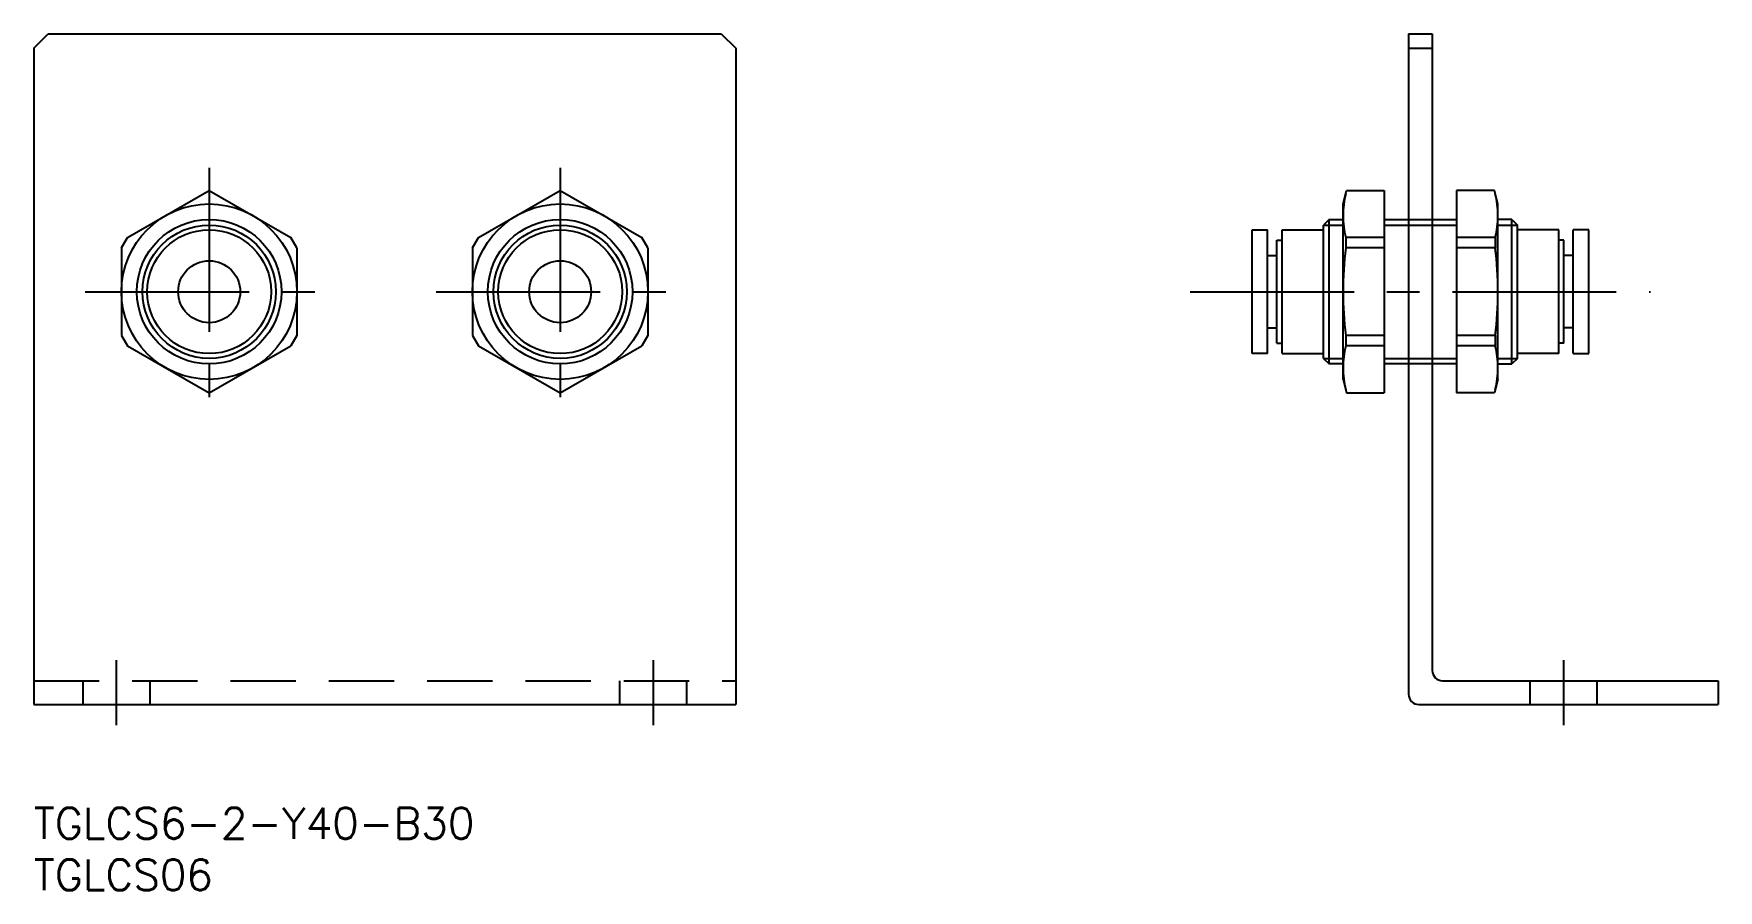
# Model space of a CAD drawing. Extents: x 0 to 163, y -8 to 75.
import ezdxf

# ---------------------------------------------------------------- set-up
doc = ezdxf.new("R2010")
doc.units = 0
doc.header["$LTSCALE"] = 0.5
doc.linetypes.add('CENTER', pattern=[50.8, 31.75, -6.35, 6.35, -6.35])
doc.linetypes.add('DASHED', pattern=[19.05, 12.7, -6.35])
for name, color, linetype in [('MSM_CENTER', 1, 'CENTER'), ('MSM_CONTINUOUS', 7, 'CONTINUOUS'), ('MSM_DASHED', 4, 'DASHED'), ('MSM_NARROW', 5, 'CONTINUOUS'), ('MSM_PART_NUMBER', 7, 'CONTINUOUS')]:
    doc.layers.add(name, color=color, linetype=linetype)
doc.styles.get("Standard").update_dxf_attribs({"font": 'txt.shx', "height": 3, "bigfont": 'bigfont.shx'})

# ---------------------------------------------------------------- blocks, each defined once
blk = doc.blocks.new('*U2')
at = {"layer": 'MSM_PART_NUMBER'}
blk.add_text('TGLCS6-2-Y40-B30', height=3, dxfattribs=at).set_placement((0, -3))
blk = doc.blocks.new('*U3')
at = {"layer": 'MSM_PART_NUMBER'}
blk.add_text('TGLCS06', height=3, dxfattribs=at).set_placement((0, -8))

msp = doc.modelspace()

# ---------------------------------------------------------------- linework, layer by layer
at = {"layer": 'MSM_CENTER'}
for p, q in [((17, 62), (17, 38)), ((51, 62), (51, 38)), ((5, 50), (29, 50)), ((39, 50), (63, 50)), ((112.03, 50), (156.63, 50)), ((8, 14.3), (8, 8)), ((60, 14.3), (60, 8)), ((148.18, 14.3), (148.18, 8))]:
    msp.add_line(p, q, dxfattribs=at)
at = {"layer": 'MSM_CONTINUOUS'}
for p, q in [((0, 73.59), (1.41, 75)), ((0, 73.59), (0, 10)), ((1.41, 75), (66.59, 75)), ((66.59, 75), (68, 73.59)), ((68, 73.59), (68, 10)), ((133.18, 75), (133.18, 11)), ((133.18, 75), (135.48, 75)), ((133.18, 73.59), (135.48, 73.59)), ((135.48, 75), (135.48, 13.3)), ((9.08, 55.24), (17, 59.81)), ((17, 59.81), (24.92, 55.24)), ((43.08, 55.24), (51, 59.81)), ((51, 59.81), (58.92, 55.24)), ((126.83, 58.52), (127.18, 59.81)), ((127.18, 59.81), (130.83, 59.81)), ((130.83, 59.81), (130.83, 40.19)), ((137.83, 59.81), (137.83, 40.19)), ((141.49, 59.81), (137.83, 59.81)), ((141.83, 58.52), (141.49, 59.81)), ((126.83, 41.48), (126.83, 58.52)), ((141.83, 41.48), (141.83, 58.52)), ((118.03, 44), (118.03, 56)), ((118.03, 56), (119.53, 56)), ((119.53, 44), (119.53, 56)), ((120.93, 56), (124.93, 56)), ((120.93, 44), (120.93, 56)), ((125.48, 57), (124.93, 56.46)), ((124.93, 43.54), (124.93, 56.46)), ((125.48, 57), (126.83, 57)), ((125.48, 43), (125.48, 57)), ((130.83, 57), (133.18, 57)), ((135.48, 57), (137.83, 57)), ((143.19, 57), (141.83, 57)), ((143.19, 43), (143.19, 57)), ((143.19, 57), (143.73, 56.46)), ((143.73, 43.54), (143.73, 56.46)), ((147.73, 56), (143.73, 56)), ((147.73, 44), (147.73, 56)), ((149.13, 44), (149.13, 56)), ((150.63, 56), (149.13, 56)), ((150.63, 44), (150.63, 56)), ((8.5, 54.24), (9.08, 55.24)), ((8.5, 54.24), (8.5, 45.76)), ((25.5, 54.24), (24.92, 55.24)), ((25.5, 54.24), (25.5, 45.76)), ((42.5, 54.24), (43.08, 55.24)), ((42.5, 54.24), (42.5, 45.76)), ((59.5, 54.24), (58.92, 55.24)), ((59.5, 54.24), (59.5, 45.76)), ((120.43, 45), (120.43, 55)), ((120.43, 55), (120.93, 55)), ((130.83, 55.24), (127.09, 55.24)), ((127.09, 55.24), (127.09, 54.23)), ((130.83, 54.24), (127.09, 54.24)), ((141.58, 55.24), (137.83, 55.24)), ((141.58, 54.24), (137.83, 54.24)), ((141.58, 55.24), (141.58, 54.23)), ((148.23, 55), (147.73, 55)), ((148.23, 45), (148.23, 55)), ((119.53, 53.5), (120.43, 53.5)), ((149.13, 53.5), (148.23, 53.5)), ((8.5, 45.76), (9.08, 44.76)), ((25.5, 45.76), (24.92, 44.76)), ((42.5, 45.76), (43.08, 44.76)), ((59.5, 45.76), (58.92, 44.76)), ((119.53, 46.5), (120.43, 46.5)), ((127.09, 45.77), (127.09, 44.76)), ((130.83, 45.76), (127.09, 45.76)), ((141.58, 45.76), (137.83, 45.76)), ((141.58, 45.77), (141.58, 44.76)), ((149.13, 46.5), (148.23, 46.5)), ((9.08, 44.76), (17, 40.19)), ((17, 40.19), (24.92, 44.76)), ((43.08, 44.76), (51, 40.19)), ((51, 40.19), (58.92, 44.76)), ((120.43, 45), (120.93, 45)), ((130.83, 44.76), (127.09, 44.76)), ((141.58, 44.76), (137.83, 44.76)), ((148.23, 45), (147.73, 45)), ((119.53, 44), (118.03, 44)), ((120.93, 44), (124.93, 44)), ((124.93, 43.54), (125.48, 43)), ((126.83, 43), (125.48, 43)), ((133.18, 43), (130.83, 43)), ((137.83, 43), (135.48, 43)), ((141.83, 43), (143.19, 43)), ((143.73, 43.54), (143.19, 43)), ((147.73, 44), (143.73, 44)), ((149.13, 44), (150.63, 44)), ((126.83, 41.48), (127.18, 40.19)), ((141.83, 41.48), (141.49, 40.19)), ((127.18, 40.19), (130.83, 40.19)), ((141.49, 40.19), (137.83, 40.19)), ((136.48, 12.3), (163.18, 12.3)), ((163.18, 12.3), (163.18, 10)), ((0, 10), (68, 10)), ((134.18, 10), (163.18, 10))]:
    msp.add_line(p, q, dxfattribs=at)
for centre, radius in [((17, 50), 8.5), ((51, 50), 8.5), ((17, 50), 7), ((17, 50), 6), ((51, 50), 7), ((51, 50), 6), ((17, 50), 3), ((51, 50), 3)]:
    msp.add_circle(centre, radius, dxfattribs=at)
for centre, radius, start, end in [((135.69, 57.36), 8.86, 166.0816, 193.8558), ((132.98, 57.36), 8.86, 346.1442, 13.9184), ((161.75, 50), 34.91, 173.02, 186.98), ((106.92, 50), 34.91, 353.02, 6.98), ((135.69, 42.64), 8.86, 166.1442, 193.9184), ((132.98, 42.64), 8.86, 346.0816, 13.8558), ((136.48, 13.3), 1, 180, 270), ((134.18, 11), 1, 180, 270)]:
    msp.add_arc(centre, radius, start, end, dxfattribs=at)
at = {"layer": 'MSM_DASHED'}
for p, q in [((133.18, 57), (135.48, 57)), ((133.18, 56.46), (135.48, 56.46)), ((133.18, 43.54), (135.48, 43.54)), ((135.48, 43), (133.18, 43)), ((0, 12.3), (68, 12.3)), ((4.75, 12.3), (4.75, 10)), ((11.25, 12.3), (11.25, 10)), ((56.75, 12.3), (56.75, 10)), ((63.25, 12.3), (63.25, 10)), ((144.93, 12.3), (144.93, 10)), ((151.43, 12.3), (151.43, 10))]:
    msp.add_line(p, q, dxfattribs=at)
at = {"layer": 'MSM_NARROW'}
for p, q in [((124.93, 56.46), (126.83, 56.46)), ((130.83, 56.46), (133.18, 56.46)), ((135.48, 56.46), (137.83, 56.46)), ((141.83, 56.46), (143.73, 56.46)), ((124.93, 43.54), (126.83, 43.54)), ((130.83, 43.54), (133.18, 43.54)), ((135.48, 43.54), (137.83, 43.54)), ((141.83, 43.54), (143.73, 43.54))]:
    msp.add_line(p, q, dxfattribs=at)
for centre in [(17, 50), (51, 50)]:
    msp.add_circle(centre, 6.46, dxfattribs=at)

# ---------------------------------------------------------------- block references
at = {"layer": 'MSM_CONTINUOUS'}
for name in ['*U2', '*U3']:
    msp.add_blockref(name, (0, 0), dxfattribs=at)

doc.saveas('drawing.dxf')
